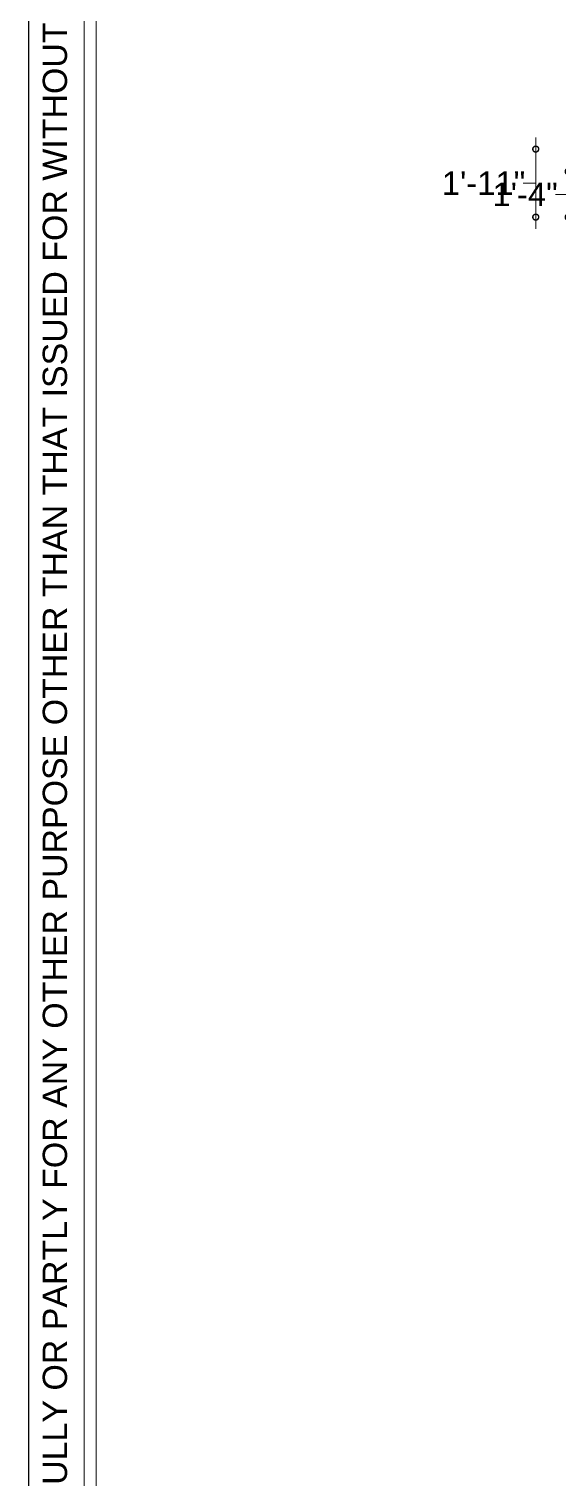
# Model space of a CAD drawing. Header units: inches. Extents: x 1807 to 67852, y 1160 to 20242.
# Drawn here: x 16490.4 to 16670.8, y 6922.7 to 7417 of the extents above; entities that cross this region are included whole.
import ezdxf

# ---------------------------------------------------------------- set-up
doc = ezdxf.new("R2010")
doc.units = ezdxf.units.IN
doc.header["$MEASUREMENT"] = 0
doc.header["$PDMODE"] = 35
doc.layers.get('0').update_dxf_attribs({"lineweight": 20})
for name, color, linetype, lineweight in [('06DIM', 194, 'Continuous', 15), ('4 upvc pip', 5, 'Continuous', 30), ('A-HATCH', 252, 'Continuous', 13), ('BLOCK', 7, 'Continuous', 0)]:
    doc.layers.add(name, color=color, linetype=linetype, lineweight=lineweight)
doc.styles.add('Krupalu', font='arial.ttf', dxfattribs={"height": 8})
doc.dimstyles.new('Krupalu', dxfattribs={"dimtxt": 4, "dimasz": 4, "dimexe": 0, "dimexo": 0, "dimgap": 0.09, "dimtad": 0, "dimtoh": 1, "dimdec": 0, "dimzin": 3, "dimdsep": 46, "dimlunit": 4, "dimtxsty": 'Krupalu', "dimblk": 'DOTSMALL', "dimcen": 0, "dimse1": 1, "dimse2": 1, "dimclrd": 256, "dimclre": 256, "dimclrt": 7, "dimadec": 0, "dimazin": 0, "dimtfac": 1, "dimtdec": 0, "dimtofl": 0, "dimtmove": 1, "dimatfit": 0, "dimldrblk": 'OPEN90', "dimfxl": 1, "dimtolj": 1, "dimtzin": 0, "dimlwd": -1, "dimarcsym": 0})

# ---------------------------------------------------------------- blocks, each defined once
blk = doc.blocks.new('_DotSmall')
at = {"color": 0, "linetype": 'ByBlock', "const_width": 0.5}
blk.add_lwpolyline([(-0.0625, 0, 1), (0.0625, 0, 1)], format="xyb", close=True, dxfattribs=at)
blk = doc.blocks.new('*D42')
at = {"layer": '06DIM'}
for p, q in [((16674.23040888649, 7368.401454139498), (16674.23040888649, 7372.401454139498)), ((16674.23040888649, 7368.401454139498), (16674.23040888649, 7352.852726416835)), ((16669.89903780873, 7360.627090278167), (16670.07903780873, 7360.627090278167)), ((16670.07903780873, 7360.627090278167), (16674.23040888649, 7360.627090278167)), ((16674.23040888649, 7352.852726416835), (16674.23040888649, 7348.852726416835))]:
    blk.add_line(p, q, dxfattribs=at)
at = {"layer": 'Defpoints', "color": 0}
for p in [(16708.78113020657, 7368.401454139498), (16674.23040888649, 7352.852726416835), (16708.78113020657, 7352.852726416835)]:
    blk.add_point(p, dxfattribs=at)
at = {"layer": '06DIM', "xscale": 4, "yscale": 4, "zscale": 4}
for p, rotation in [((16674.23040888649, 7368.401454139498), 270), ((16674.23040888649, 7352.852726416835), 90)]:
    blk.add_blockref('_DotSmall', p, dxfattribs=dict(at, rotation=rotation))
at = {"layer": '06DIM', "color": 7, "insert": (16659.55255759045, 7360.627090278167), "char_height": 8, "attachment_point": 5, "style": 'Krupalu'}
blk.add_mtext('\\A1;1\'-4"', dxfattribs=at)
blk = doc.blocks.new('_Open90')
at = {"color": 0, "linetype": 'ByBlock', "lineweight": -2}
for p, q in [((0, 0), (-1, 0)), ((-0.5, 0.5), (0, 0)), ((0, 0), (-0.5, -0.5))]:
    blk.add_line(p, q, dxfattribs=at)
blk = doc.blocks.new('*D43')
at = {"layer": '06DIM'}
for p, q in [((16663.1758533815, 7376.056492073151), (16663.1758533815, 7380.056492073151)), ((16663.1758533815, 7376.056492073151), (16663.1758533815, 7352.852726412179)), ((16658.84448230374, 7364.454609242664), (16659.02448230374, 7364.454609242664)), ((16659.02448230374, 7364.454609242664), (16663.1758533815, 7364.454609242664)), ((16663.1758533815, 7352.852726412179), (16663.1758533815, 7348.852726412179))]:
    blk.add_line(p, q, dxfattribs=at)
at = {"layer": 'Defpoints', "color": 0}
for p in [(16708.78113020657, 7376.056492073151), (16663.1758533815, 7352.852726412179), (16709.66555940925, 7352.852726412179)]:
    blk.add_point(p, dxfattribs=at)
at = {"layer": '06DIM', "xscale": 4, "yscale": 4, "zscale": 4}
for p, rotation in [((16663.1758533815, 7376.056492073151), 270), ((16663.1758533815, 7352.852726412179), 90)]:
    blk.add_blockref('_DotSmall', p, dxfattribs=dict(at, rotation=rotation))
at = {"layer": '06DIM', "color": 7, "insert": (16645.39022582352, 7364.454609242664), "char_height": 8, "attachment_point": 5, "style": 'Krupalu'}
blk.add_mtext('\\A1;1\'-11"', dxfattribs=at)

msp = doc.modelspace()

# ---------------------------------------------------------------- linework, layer by layer
at = {"layer": '4 upvc pip'}
msp.add_lwpolyline([(16490.39278698427, 7787.470100610648), (18913.59404890364, 7787.470100610648), (18913.59404890364, 6074.095470972821), (16490.39278698427, 6074.095470972821)], close=True, dxfattribs=at)
at = {"layer": 'A-HATCH'}
for points in [[(18847.84627468928, 7768.704568952613), (16552.060768706, 7768.704568952713, 0.4142135623730951), (16509.15831864217, 7725.802118888811), (16509.15831864217, 6139.843245187196, 0.4142135623730951), (16556.14056119849, 6092.861002630692), (18844.78709949118, 6092.861002630692, 0.4142135623730953), (18894.82851724574, 6142.902420385353), (18894.82851724574, 7721.722326396271, 0.4142135623730951)], [(18847.84627468928, 7764.534450806445), (16552.060768706, 7764.534450806519, 0.4142135623730951), (16513.32843678817, 7725.802118888811), (16513.32843678817, 6139.843245187196, 0.4142135623730951), (16556.14056119849, 6097.031120776935), (18844.78709949118, 6097.031120776935, 0.4142135623731504), (18890.65839909948, 6142.902420385353), (18890.65839909948, 7721.722326396271, 0.4142135623731546)]]:
    msp.add_lwpolyline(points, format="xyb", close=True, dxfattribs=at)

# ---------------------------------------------------------------- texts
at = {"layer": 'BLOCK', "style": 'Krupalu'}
msp.add_text('THIS DRAWING IS THE PROPERTY OF KRUPALU CONSULTANT  AND SHOULD NOT BE USED FULLY OR PARTLY FOR ANY OTHER PURPOSE OTHER THAN THAT ISSUED FOR WITHOUT THE PRIOR PERMISSION.', height=8.283472713547171, rotation=90, dxfattribs=at).set_placement((16503.35696830488, 6394.523349842848))

# ---------------------------------------------------------------- dimensions: what is measured, and where the dimension line sits
at = {"layer": '06DIM'}
for base, p1, p2, picture, middle in [((16663.1758533815, 7352.852726412179), (16708.78113020657, 7376.056492073151), (16709.66555940925, 7352.852726412179), '*D43', (16658.75448230374, 7364.454609242664)), ((16674.23040888649, 7352.852726416835), (16708.78113020657, 7368.401454139498), (16708.78113020657, 7352.852726416835), '*D42', (16669.80903780873, 7360.627090278167))]:
    dim = msp.add_linear_dim(base=base, p1=p1, p2=p2, angle=90, dimstyle='Krupalu', dxfattribs=at)
    dim.commit()
    dim.dimension.update_dxf_attribs({"geometry": picture, "text_midpoint": middle})

doc.saveas('drawing.dxf')
